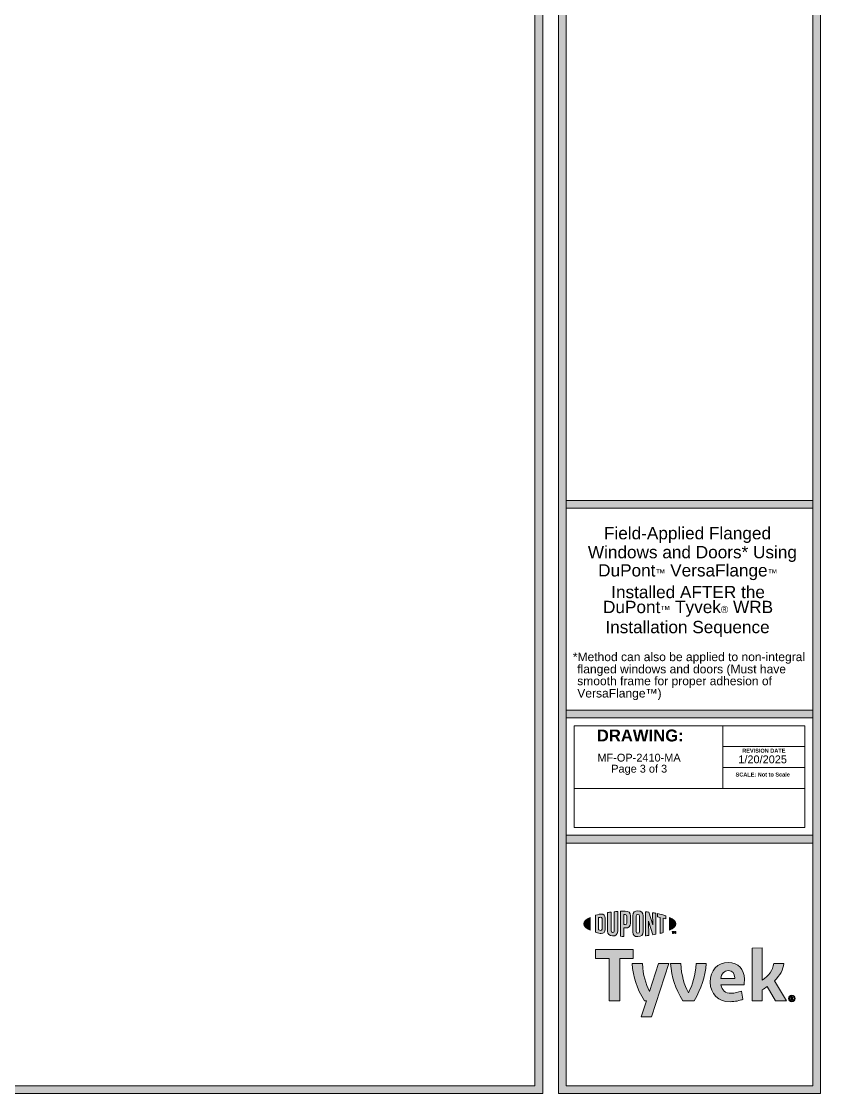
# Model space of a CAD drawing. Header units: inches. Extents: x -20.7 to 76.3, y -55.2 to 19.1.
# Drawn here: x 63.53 to 76.3, y -54.95 to -37.82 of the extents above; entities that cross this region are included whole.
import ezdxf

# ---------------------------------------------------------------- set-up
doc = ezdxf.new("R2010")
doc.units = ezdxf.units.IN
doc.header["$MEASUREMENT"] = 0
doc.layers.get('0').update_dxf_attribs({"lineweight": 0})
doc.layers.add('G-ANNO-TTLB', color=7, linetype='Continuous', lineweight=0)
doc.layers.add('Isolation Mode', color=7, linetype='Continuous', lineweight=0)

# ---------------------------------------------------------------- blocks, each defined once
blk = doc.blocks.new('Block_6')
at = {"char_height": 0.2, "attachment_point": 7}
for s, insert in [('\\C18;\\c0;\\FArial|b0|i0|c1;\\H0.196424;\\W1.000000;Field-Applied Flanged', (72.836, -46.149)), ('\\C18;\\c0;\\FArial|b0|i0|c1;\\H0.196424;\\W1.000000;Windows and Doors* Using', (72.579, -46.452)), ('\\C18;\\c0;\\FArial|b0|i0|c1;\\H0.196424;\\W1.000000;DuPont\\H0.114515;™\\H0.196424; VersaFlange\\H0.114515;™', (72.743, -46.743)), ('\\C18;\\c0;\\FArial|b0|i0|c1;\\H0.196424;\\W1.000000;Installed AFTER the', (72.952, -47.033)), ('\\C18;\\c0;\\FArial|b0|i0|c1;\\H0.196424;\\W1.000000;DuPont\\H0.114515;™\\H0.196424; Tyvek\\H0.114515;®\\H0.196424; WRB', (72.821, -47.328)), ('\\C18;\\c0;\\FArial|b0|i0|c1;\\H0.196424;\\W1.000000;Installation Sequence', (72.859, -47.649))]:
    blk.add_mtext(s, dxfattribs=dict(at, insert=insert))
blk = doc.blocks.new('Block_5')
blk.add_blockref('Block_6', (0, 0))
blk = doc.blocks.new('Block_8')
at = {"layer": 'G-ANNO-TTLB', "true_color": 0xe11b22, "transparency": 33554687}
h = blk.add_hatch(color=242, dxfattribs=at)
h.dxf.hatch_style = 2
edge = h.paths.add_edge_path()
edge.add_spline(control_points=[(72.999, -52.349), (72.999, -52.364), (72.993, -52.374), (72.974, -52.372), (72.954, -52.37), (72.949, -52.361), (72.949, -52.343), (72.949, -52.343), (72.949, -52.046), (72.949, -52.046), (72.936, -52.048), (72.908, -52.052), (72.895, -52.053), (72.895, -52.053), (72.895, -52.353), (72.895, -52.353), (72.895, -52.401), (72.919, -52.42), (72.974, -52.426), (73.024, -52.432), (73.055, -52.406), (73.055, -52.353), (73.055, -52.353), (73.055, -52.036), (73.055, -52.036), (73.044, -52.037), (73.01, -52.04), (72.999, -52.041), (72.999, -52.041), (72.999, -52.349), (72.999, -52.349)], knot_values=[0, 0, 0, 0, 1, 1, 1, 2, 2, 2, 3, 3, 3, 4, 4, 4, 5, 5, 5, 6, 6, 6, 7, 7, 7, 8, 8, 8, 9, 9, 9, 10, 10, 10, 10], degree=3, periodic=0)
h = blk.add_hatch(color=242, dxfattribs=at)
h.dxf.hatch_style = 2
edge = h.paths.add_edge_path()
edge.add_spline(control_points=[(73.203, -52.218), (73.203, -52.235), (73.197, -52.244), (73.174, -52.244), (73.174, -52.244), (73.155, -52.244), (73.155, -52.244), (73.155, -52.244), (73.155, -52.087), (73.155, -52.087), (73.163, -52.086), (73.168, -52.086), (73.173, -52.086), (73.198, -52.086), (73.203, -52.096), (73.203, -52.113), (73.203, -52.113), (73.203, -52.218), (73.203, -52.218)], knot_values=[0, 0, 0, 0, 1, 1, 1, 2, 2, 2, 3, 3, 3, 4, 4, 4, 5, 5, 5, 6, 6, 6, 6], degree=3, periodic=0)
edge = h.paths.add_edge_path()
edge.add_spline(control_points=[(73.177, -52.031), (73.167, -52.031), (73.131, -52.032), (73.099, -52.034), (73.099, -52.034), (73.099, -52.433), (73.099, -52.433), (73.11, -52.433), (73.139, -52.435), (73.155, -52.435), (73.155, -52.435), (73.155, -52.3), (73.155, -52.3), (73.155, -52.3), (73.177, -52.3), (73.177, -52.3), (73.235, -52.3), (73.26, -52.273), (73.26, -52.223), (73.26, -52.223), (73.26, -52.105), (73.26, -52.105), (73.26, -52.055), (73.232, -52.031), (73.177, -52.031)], knot_values=[0, 0, 0, 0, 1, 1, 1, 2, 2, 2, 3, 3, 3, 4, 4, 4, 5, 5, 5, 6, 6, 6, 7, 7, 7, 8, 8, 8, 8], degree=3, periodic=0)
h = blk.add_hatch(color=242, dxfattribs=at)
h.dxf.hatch_style = 2
edge = h.paths.add_edge_path()
edge.add_spline(control_points=[(73.403, -52.358), (73.403, -52.373), (73.398, -52.382), (73.378, -52.382), (73.358, -52.383), (73.352, -52.374), (73.352, -52.358), (73.352, -52.358), (73.352, -52.109), (73.352, -52.109), (73.352, -52.093), (73.358, -52.084), (73.378, -52.084), (73.398, -52.085), (73.403, -52.093), (73.403, -52.109), (73.403, -52.109), (73.403, -52.358), (73.403, -52.358)], knot_values=[0, 0, 0, 0, 1, 1, 1, 2, 2, 2, 3, 3, 3, 4, 4, 4, 5, 5, 5, 6, 6, 6, 6], degree=3, periodic=0)
edge = h.paths.add_edge_path()
edge.add_spline(control_points=[(73.378, -52.028), (73.326, -52.026), (73.295, -52.049), (73.295, -52.101), (73.295, -52.101), (73.295, -52.362), (73.295, -52.362), (73.295, -52.418), (73.323, -52.441), (73.378, -52.438), (73.432, -52.436), (73.46, -52.415), (73.46, -52.357), (73.46, -52.357), (73.46, -52.107), (73.46, -52.107), (73.46, -52.051), (73.435, -52.031), (73.378, -52.028)], knot_values=[0, 0, 0, 0, 1, 1, 1, 2, 2, 2, 3, 3, 3, 4, 4, 4, 5, 5, 5, 6, 6, 6, 6], degree=3, periodic=0)
h = blk.add_hatch(color=242, dxfattribs=at)
h.dxf.hatch_style = 2
edge = h.paths.add_edge_path()
edge.add_spline(control_points=[(73.616, -52.251), (73.616, -52.251), (73.553, -52.048), (73.553, -52.048), (73.537, -52.046), (73.516, -52.043), (73.5, -52.042), (73.5, -52.042), (73.5, -52.425), (73.5, -52.425), (73.511, -52.424), (73.54, -52.42), (73.554, -52.419), (73.554, -52.419), (73.55, -52.193), (73.55, -52.193), (73.55, -52.193), (73.616, -52.41), (73.616, -52.41), (73.63, -52.408), (73.65, -52.404), (73.664, -52.401), (73.664, -52.401), (73.664, -52.065), (73.664, -52.065), (73.649, -52.062), (73.624, -52.058), (73.612, -52.056), (73.612, -52.056), (73.616, -52.251), (73.616, -52.251)], knot_values=[0, 0, 0, 0, 1, 1, 1, 2, 2, 2, 3, 3, 3, 4, 4, 4, 5, 5, 5, 6, 6, 6, 7, 7, 7, 8, 8, 8, 9, 9, 9, 10, 10, 10, 10], degree=3, periodic=0)
h = blk.add_hatch(color=242, dxfattribs=at)
h.dxf.hatch_style = 2
edge = h.paths.add_edge_path()
edge.add_spline(control_points=[(73.691, -52.124), (73.705, -52.126), (73.719, -52.129), (73.732, -52.132), (73.732, -52.132), (73.732, -52.387), (73.732, -52.387), (73.744, -52.384), (73.767, -52.378), (73.782, -52.373), (73.782, -52.373), (73.782, -52.144), (73.782, -52.144), (73.797, -52.148), (73.811, -52.152), (73.823, -52.155), (73.823, -52.155), (73.823, -52.106), (73.823, -52.106), (73.784, -52.092), (73.741, -52.081), (73.691, -52.071), (73.691, -52.071), (73.691, -52.124), (73.691, -52.124)], knot_values=[0, 0, 0, 0, 1, 1, 1, 2, 2, 2, 3, 3, 3, 4, 4, 4, 5, 5, 5, 6, 6, 6, 7, 7, 7, 8, 8, 8, 8], degree=3, periodic=0)
h = blk.add_hatch(color=242, dxfattribs=at)
h.dxf.hatch_style = 2
edge = h.paths.add_edge_path()
edge.add_spline(control_points=[(72.513, -52.233), (72.513, -52.27), (72.55, -52.306), (72.613, -52.336), (72.613, -52.336), (72.613, -52.13), (72.613, -52.13), (72.55, -52.16), (72.513, -52.195), (72.513, -52.233)], knot_values=[0, 0, 0, 0, 1, 1, 1, 2, 2, 2, 3, 3, 3, 3], degree=3, periodic=0)
h = blk.add_hatch(color=242, dxfattribs=at)
h.dxf.hatch_style = 2
edge = h.paths.add_edge_path()
edge.add_spline(control_points=[(72.805, -52.317), (72.805, -52.332), (72.796, -52.338), (72.784, -52.338), (72.775, -52.338), (72.762, -52.334), (72.751, -52.331), (72.751, -52.331), (72.751, -52.135), (72.751, -52.135), (72.762, -52.132), (72.775, -52.129), (72.784, -52.129), (72.796, -52.129), (72.805, -52.134), (72.805, -52.15), (72.805, -52.15), (72.805, -52.317), (72.805, -52.317)], knot_values=[0, 0, 0, 0, 1, 1, 1, 2, 2, 2, 3, 3, 3, 4, 4, 4, 5, 5, 5, 6, 6, 6, 6], degree=3, periodic=0)
edge = h.paths.add_edge_path()
edge.add_spline(control_points=[(72.792, -52.077), (72.774, -52.077), (72.748, -52.083), (72.702, -52.097), (72.702, -52.097), (72.702, -52.369), (72.702, -52.369), (72.743, -52.382), (72.774, -52.389), (72.792, -52.389), (72.833, -52.389), (72.856, -52.364), (72.856, -52.324), (72.856, -52.324), (72.856, -52.143), (72.856, -52.143), (72.856, -52.102), (72.833, -52.077), (72.792, -52.077)], knot_values=[0, 0, 0, 0, 1, 1, 1, 2, 2, 2, 3, 3, 3, 4, 4, 4, 5, 5, 5, 6, 6, 6, 6], degree=3, periodic=0)
h = blk.add_hatch(color=242, dxfattribs=at)
h.dxf.hatch_style = 2
edge = h.paths.add_edge_path()
edge.add_spline(control_points=[(73.984, -52.233), (73.984, -52.27), (73.947, -52.306), (73.883, -52.336), (73.883, -52.336), (73.883, -52.13), (73.883, -52.13), (73.947, -52.16), (73.984, -52.195), (73.984, -52.233)], knot_values=[0, 0, 0, 0, 1, 1, 1, 2, 2, 2, 3, 3, 3, 3], degree=3, periodic=0)
h = blk.add_hatch(color=242, dxfattribs=at)
h.dxf.hatch_style = 2
edge = h.paths.add_edge_path()
edge.add_spline(control_points=[(73.954, -52.356), (73.954, -52.356), (73.96, -52.356), (73.96, -52.356), (73.96, -52.356), (73.969, -52.37), (73.969, -52.37), (73.969, -52.37), (73.978, -52.356), (73.978, -52.356), (73.978, -52.356), (73.984, -52.356), (73.984, -52.356), (73.984, -52.356), (73.984, -52.386), (73.984, -52.386), (73.984, -52.386), (73.978, -52.386), (73.978, -52.386), (73.978, -52.386), (73.978, -52.365), (73.978, -52.365), (73.978, -52.365), (73.969, -52.379), (73.969, -52.379), (73.969, -52.379), (73.969, -52.379), (73.969, -52.379), (73.969, -52.379), (73.959, -52.365), (73.959, -52.365), (73.959, -52.365), (73.959, -52.386), (73.959, -52.386), (73.959, -52.386), (73.954, -52.386), (73.954, -52.386), (73.954, -52.386), (73.954, -52.356), (73.954, -52.356)], knot_values=[0, 0, 0, 0, 1, 1, 1, 2, 2, 2, 3, 3, 3, 4, 4, 4, 5, 5, 5, 6, 6, 6, 7, 7, 7, 8, 8, 8, 9, 9, 9, 10, 10, 10, 11, 11, 11, 12, 12, 12, 13, 13, 13, 13], degree=3, periodic=0)
edge = h.paths.add_edge_path()
edge.add_spline(control_points=[(73.933, -52.362), (73.933, -52.362), (73.924, -52.362), (73.924, -52.362), (73.924, -52.362), (73.924, -52.356), (73.924, -52.356), (73.924, -52.356), (73.948, -52.356), (73.948, -52.356), (73.948, -52.356), (73.948, -52.362), (73.948, -52.362), (73.948, -52.362), (73.939, -52.362), (73.939, -52.362), (73.939, -52.362), (73.939, -52.386), (73.939, -52.386), (73.939, -52.386), (73.933, -52.386), (73.933, -52.386), (73.933, -52.386), (73.933, -52.362), (73.933, -52.362)], knot_values=[0, 0, 0, 0, 1, 1, 1, 2, 2, 2, 3, 3, 3, 4, 4, 4, 5, 5, 5, 6, 6, 6, 7, 7, 7, 8, 8, 8, 8], degree=3, periodic=0)
at = {"layer": 'G-ANNO-TTLB'}
for points, knots in [([(72.999, -52.349), (72.999, -52.364), (72.993, -52.374), (72.974, -52.372), (72.954, -52.37), (72.949, -52.361), (72.949, -52.343), (72.949, -52.343), (72.949, -52.046), (72.949, -52.046), (72.936, -52.048), (72.908, -52.052), (72.895, -52.053), (72.895, -52.053), (72.895, -52.353), (72.895, -52.353), (72.895, -52.401), (72.919, -52.42), (72.974, -52.426), (73.024, -52.432), (73.055, -52.406), (73.055, -52.353), (73.055, -52.353), (73.055, -52.036), (73.055, -52.036), (73.044, -52.037), (73.01, -52.04), (72.999, -52.041), (72.999, -52.041), (72.999, -52.349), (72.999, -52.349)], [0, 0, 0, 0, 1, 1, 1, 2, 2, 2, 3, 3, 3, 4, 4, 4, 5, 5, 5, 6, 6, 6, 7, 7, 7, 8, 8, 8, 9, 9, 9, 10, 10, 10, 10]), ([(73.177, -52.031), (73.167, -52.031), (73.131, -52.032), (73.099, -52.034), (73.099, -52.034), (73.099, -52.433), (73.099, -52.433), (73.11, -52.433), (73.139, -52.435), (73.155, -52.435), (73.155, -52.435), (73.155, -52.3), (73.155, -52.3), (73.155, -52.3), (73.177, -52.3), (73.177, -52.3), (73.235, -52.3), (73.26, -52.273), (73.26, -52.223), (73.26, -52.223), (73.26, -52.105), (73.26, -52.105), (73.26, -52.055), (73.232, -52.031), (73.177, -52.031)], [0, 0, 0, 0, 1, 1, 1, 2, 2, 2, 3, 3, 3, 4, 4, 4, 5, 5, 5, 6, 6, 6, 7, 7, 7, 8, 8, 8, 8]), ([(73.378, -52.028), (73.326, -52.026), (73.295, -52.049), (73.295, -52.101), (73.295, -52.101), (73.295, -52.362), (73.295, -52.362), (73.295, -52.418), (73.323, -52.441), (73.378, -52.438), (73.432, -52.436), (73.46, -52.415), (73.46, -52.357), (73.46, -52.357), (73.46, -52.107), (73.46, -52.107), (73.46, -52.051), (73.435, -52.031), (73.378, -52.028)], [0, 0, 0, 0, 1, 1, 1, 2, 2, 2, 3, 3, 3, 4, 4, 4, 5, 5, 5, 6, 6, 6, 6]), ([(73.616, -52.251), (73.616, -52.251), (73.553, -52.048), (73.553, -52.048), (73.537, -52.046), (73.516, -52.043), (73.5, -52.042), (73.5, -52.042), (73.5, -52.425), (73.5, -52.425), (73.511, -52.424), (73.54, -52.42), (73.554, -52.419), (73.554, -52.419), (73.55, -52.193), (73.55, -52.193), (73.55, -52.193), (73.616, -52.41), (73.616, -52.41), (73.63, -52.408), (73.65, -52.404), (73.664, -52.401), (73.664, -52.401), (73.664, -52.065), (73.664, -52.065), (73.649, -52.062), (73.624, -52.058), (73.612, -52.056), (73.612, -52.056), (73.616, -52.251), (73.616, -52.251)], [0, 0, 0, 0, 1, 1, 1, 2, 2, 2, 3, 3, 3, 4, 4, 4, 5, 5, 5, 6, 6, 6, 7, 7, 7, 8, 8, 8, 9, 9, 9, 10, 10, 10, 10]), ([(73.691, -52.124), (73.705, -52.126), (73.719, -52.129), (73.732, -52.132), (73.732, -52.132), (73.732, -52.387), (73.732, -52.387), (73.744, -52.384), (73.767, -52.378), (73.782, -52.373), (73.782, -52.373), (73.782, -52.144), (73.782, -52.144), (73.797, -52.148), (73.811, -52.152), (73.823, -52.155), (73.823, -52.155), (73.823, -52.106), (73.823, -52.106), (73.784, -52.092), (73.741, -52.081), (73.691, -52.071), (73.691, -52.071), (73.691, -52.124), (73.691, -52.124)], [0, 0, 0, 0, 1, 1, 1, 2, 2, 2, 3, 3, 3, 4, 4, 4, 5, 5, 5, 6, 6, 6, 7, 7, 7, 8, 8, 8, 8]), ([(72.513, -52.233), (72.513, -52.27), (72.55, -52.306), (72.613, -52.336), (72.613, -52.336), (72.613, -52.13), (72.613, -52.13), (72.55, -52.16), (72.513, -52.195), (72.513, -52.233)], [0, 0, 0, 0, 1, 1, 1, 2, 2, 2, 3, 3, 3, 3]), ([(72.792, -52.077), (72.774, -52.077), (72.748, -52.083), (72.702, -52.097), (72.702, -52.097), (72.702, -52.369), (72.702, -52.369), (72.743, -52.382), (72.774, -52.389), (72.792, -52.389), (72.833, -52.389), (72.856, -52.364), (72.856, -52.324), (72.856, -52.324), (72.856, -52.143), (72.856, -52.143), (72.856, -52.102), (72.833, -52.077), (72.792, -52.077)], [0, 0, 0, 0, 1, 1, 1, 2, 2, 2, 3, 3, 3, 4, 4, 4, 5, 5, 5, 6, 6, 6, 6]), ([(72.805, -52.317), (72.805, -52.332), (72.796, -52.338), (72.784, -52.338), (72.775, -52.338), (72.762, -52.334), (72.751, -52.331), (72.751, -52.331), (72.751, -52.135), (72.751, -52.135), (72.762, -52.132), (72.775, -52.129), (72.784, -52.129), (72.796, -52.129), (72.805, -52.134), (72.805, -52.15), (72.805, -52.15), (72.805, -52.317), (72.805, -52.317)], [0, 0, 0, 0, 1, 1, 1, 2, 2, 2, 3, 3, 3, 4, 4, 4, 5, 5, 5, 6, 6, 6, 6]), ([(73.203, -52.218), (73.203, -52.235), (73.197, -52.244), (73.174, -52.244), (73.174, -52.244), (73.155, -52.244), (73.155, -52.244), (73.155, -52.244), (73.155, -52.087), (73.155, -52.087), (73.163, -52.086), (73.168, -52.086), (73.173, -52.086), (73.198, -52.086), (73.203, -52.096), (73.203, -52.113), (73.203, -52.113), (73.203, -52.218), (73.203, -52.218)], [0, 0, 0, 0, 1, 1, 1, 2, 2, 2, 3, 3, 3, 4, 4, 4, 5, 5, 5, 6, 6, 6, 6]), ([(73.403, -52.358), (73.403, -52.373), (73.398, -52.382), (73.378, -52.382), (73.358, -52.383), (73.352, -52.374), (73.352, -52.358), (73.352, -52.358), (73.352, -52.109), (73.352, -52.109), (73.352, -52.093), (73.358, -52.084), (73.378, -52.084), (73.398, -52.085), (73.403, -52.093), (73.403, -52.109), (73.403, -52.109), (73.403, -52.358), (73.403, -52.358)], [0, 0, 0, 0, 1, 1, 1, 2, 2, 2, 3, 3, 3, 4, 4, 4, 5, 5, 5, 6, 6, 6, 6]), ([(73.984, -52.233), (73.984, -52.27), (73.947, -52.306), (73.883, -52.336), (73.883, -52.336), (73.883, -52.13), (73.883, -52.13), (73.947, -52.16), (73.984, -52.195), (73.984, -52.233)], [0, 0, 0, 0, 1, 1, 1, 2, 2, 2, 3, 3, 3, 3]), ([(73.933, -52.362), (73.933, -52.362), (73.924, -52.362), (73.924, -52.362), (73.924, -52.362), (73.924, -52.356), (73.924, -52.356), (73.924, -52.356), (73.948, -52.356), (73.948, -52.356), (73.948, -52.356), (73.948, -52.362), (73.948, -52.362), (73.948, -52.362), (73.939, -52.362), (73.939, -52.362), (73.939, -52.362), (73.939, -52.386), (73.939, -52.386), (73.939, -52.386), (73.933, -52.386), (73.933, -52.386), (73.933, -52.386), (73.933, -52.362), (73.933, -52.362)], [0, 0, 0, 0, 1, 1, 1, 2, 2, 2, 3, 3, 3, 4, 4, 4, 5, 5, 5, 6, 6, 6, 7, 7, 7, 8, 8, 8, 8]), ([(73.954, -52.356), (73.954, -52.356), (73.96, -52.356), (73.96, -52.356), (73.96, -52.356), (73.969, -52.37), (73.969, -52.37), (73.969, -52.37), (73.978, -52.356), (73.978, -52.356), (73.978, -52.356), (73.984, -52.356), (73.984, -52.356), (73.984, -52.356), (73.984, -52.386), (73.984, -52.386), (73.984, -52.386), (73.978, -52.386), (73.978, -52.386), (73.978, -52.386), (73.978, -52.365), (73.978, -52.365), (73.978, -52.365), (73.969, -52.379), (73.969, -52.379), (73.969, -52.379), (73.969, -52.379), (73.969, -52.379), (73.969, -52.379), (73.959, -52.365), (73.959, -52.365), (73.959, -52.365), (73.959, -52.386), (73.959, -52.386), (73.959, -52.386), (73.954, -52.386), (73.954, -52.386), (73.954, -52.386), (73.954, -52.356), (73.954, -52.356)], [0, 0, 0, 0, 1, 1, 1, 2, 2, 2, 3, 3, 3, 4, 4, 4, 5, 5, 5, 6, 6, 6, 7, 7, 7, 8, 8, 8, 9, 9, 9, 10, 10, 10, 11, 11, 11, 12, 12, 12, 13, 13, 13, 13])]:
    blk.add_open_spline(points, degree=3, knots=knots, dxfattribs=at)
blk = doc.blocks.new('Block_12')
at = {"layer": 'G-ANNO-TTLB', "true_color": 0x17477e, "transparency": 33554687}
h = blk.add_hatch(color=156, dxfattribs=at)
h.dxf.hatch_style = 2
h.paths.add_polyline_path([(73.305, -52.644), (72.702, -52.644), (72.702, -52.787), (72.92, -52.787), (72.92, -53.464), (73.087, -53.464), (73.087, -52.787), (73.305, -52.787)])
h = blk.add_hatch(color=156, dxfattribs=at)
h.dxf.hatch_style = 2
edge = h.paths.add_edge_path()
edge.add_spline(control_points=[(75.559, -53.144), (75.559, -53.144), (75.753, -53.464), (75.753, -53.464), (75.753, -53.464), (75.577, -53.464), (75.577, -53.464), (75.577, -53.464), (75.442, -53.236), (75.442, -53.236), (75.418, -53.253), (75.392, -53.271), (75.364, -53.288), (75.364, -53.288), (75.364, -53.464), (75.364, -53.464), (75.364, -53.464), (75.202, -53.464), (75.202, -53.464), (75.202, -53.464), (75.202, -52.624), (75.202, -52.624), (75.202, -52.624), (75.364, -52.615), (75.364, -52.615), (75.364, -52.615), (75.364, -53.132), (75.364, -53.132), (75.474, -53.061), (75.528, -52.979), (75.547, -52.865), (75.547, -52.865), (75.707, -52.865), (75.707, -52.865), (75.704, -52.966), (75.652, -53.056), (75.559, -53.144)], knot_values=[0, 0, 0, 0, 1, 1, 1, 2, 2, 2, 3, 3, 3, 4, 4, 4, 5, 5, 5, 6, 6, 6, 7, 7, 7, 8, 8, 8, 9, 9, 9, 10, 10, 10, 11, 11, 11, 12, 12, 12, 12], degree=3, periodic=0)
h = blk.add_hatch(color=156, dxfattribs=at)
h.dxf.hatch_style = 2
edge = h.paths.add_edge_path()
edge.add_spline(control_points=[(74.309, -52.865), (74.298, -53.066), (74.254, -53.202), (74.185, -53.334), (74.118, -53.202), (74.074, -53.066), (74.062, -52.865), (74.062, -52.865), (73.899, -52.865), (73.899, -52.865), (73.916, -53.101), (73.969, -53.252), (74.096, -53.464), (74.096, -53.464), (74.275, -53.464), (74.275, -53.464), (74.397, -53.252), (74.447, -53.101), (74.471, -52.865), (74.471, -52.865), (74.309, -52.865), (74.309, -52.865)], knot_values=[0, 0, 0, 0, 1, 1, 1, 2, 2, 2, 3, 3, 3, 4, 4, 4, 5, 5, 5, 6, 6, 6, 7, 7, 7, 7], degree=3, periodic=0)
h = blk.add_hatch(color=156, dxfattribs=at)
h.dxf.hatch_style = 2
edge = h.paths.add_edge_path()
edge.add_spline(control_points=[(74.702, -53.108), (74.702, -53.108), (74.924, -53.108), (74.924, -53.108), (74.924, -53.108), (74.924, -53.094), (74.924, -53.094), (74.924, -53.028), (74.889, -52.98), (74.825, -52.98), (74.757, -52.98), (74.712, -53.028), (74.702, -53.108)], knot_values=[0, 0, 0, 0, 1, 1, 1, 2, 2, 2, 3, 3, 3, 4, 4, 4, 4], degree=3, periodic=0)
edge = h.paths.add_edge_path()
edge.add_spline(control_points=[(75.057, -53.438), (75.005, -53.462), (74.929, -53.478), (74.852, -53.478), (74.663, -53.478), (74.534, -53.359), (74.534, -53.164), (74.534, -52.978), (74.652, -52.851), (74.825, -52.851), (74.978, -52.851), (75.079, -52.96), (75.079, -53.117), (75.079, -53.152), (75.077, -53.183), (75.074, -53.206), (75.074, -53.206), (74.704, -53.206), (74.704, -53.206), (74.719, -53.3), (74.774, -53.342), (74.868, -53.342), (74.926, -53.342), (74.981, -53.329), (75.031, -53.308), (75.031, -53.308), (75.057, -53.438), (75.057, -53.438)], knot_values=[0, 0, 0, 0, 1, 1, 1, 2, 2, 2, 3, 3, 3, 4, 4, 4, 5, 5, 5, 6, 6, 6, 7, 7, 7, 8, 8, 8, 9, 9, 9, 9], degree=3, periodic=0)
at = {"layer": 'G-ANNO-TTLB'}
blk.add_lwpolyline([(73.305, -52.644), (72.702, -52.644), (72.702, -52.787), (72.92, -52.787), (72.92, -53.464), (73.087, -53.464), (73.087, -52.787), (73.305, -52.787)], close=True, dxfattribs=at)
for points, knots in [([(75.559, -53.144), (75.559, -53.144), (75.753, -53.464), (75.753, -53.464), (75.753, -53.464), (75.577, -53.464), (75.577, -53.464), (75.577, -53.464), (75.442, -53.236), (75.442, -53.236), (75.418, -53.253), (75.392, -53.271), (75.364, -53.288), (75.364, -53.288), (75.364, -53.464), (75.364, -53.464), (75.364, -53.464), (75.202, -53.464), (75.202, -53.464), (75.202, -53.464), (75.202, -52.624), (75.202, -52.624), (75.202, -52.624), (75.364, -52.615), (75.364, -52.615), (75.364, -52.615), (75.364, -53.132), (75.364, -53.132), (75.474, -53.061), (75.528, -52.979), (75.547, -52.865), (75.547, -52.865), (75.707, -52.865), (75.707, -52.865), (75.704, -52.966), (75.652, -53.056), (75.559, -53.144)], [0, 0, 0, 0, 1, 1, 1, 2, 2, 2, 3, 3, 3, 4, 4, 4, 5, 5, 5, 6, 6, 6, 7, 7, 7, 8, 8, 8, 9, 9, 9, 10, 10, 10, 11, 11, 11, 12, 12, 12, 12]), ([(74.309, -52.865), (74.298, -53.066), (74.254, -53.202), (74.185, -53.334), (74.118, -53.202), (74.074, -53.066), (74.062, -52.865), (74.062, -52.865), (73.899, -52.865), (73.899, -52.865), (73.916, -53.101), (73.969, -53.252), (74.096, -53.464), (74.096, -53.464), (74.275, -53.464), (74.275, -53.464), (74.397, -53.252), (74.447, -53.101), (74.471, -52.865), (74.471, -52.865), (74.309, -52.865), (74.309, -52.865)], [0, 0, 0, 0, 1, 1, 1, 2, 2, 2, 3, 3, 3, 4, 4, 4, 5, 5, 5, 6, 6, 6, 7, 7, 7, 7]), ([(75.057, -53.438), (75.005, -53.462), (74.929, -53.478), (74.852, -53.478), (74.663, -53.478), (74.534, -53.359), (74.534, -53.164), (74.534, -52.978), (74.652, -52.851), (74.825, -52.851), (74.978, -52.851), (75.079, -52.96), (75.079, -53.117), (75.079, -53.152), (75.077, -53.183), (75.074, -53.206), (75.074, -53.206), (74.704, -53.206), (74.704, -53.206), (74.719, -53.3), (74.774, -53.342), (74.868, -53.342), (74.926, -53.342), (74.981, -53.329), (75.031, -53.308), (75.031, -53.308), (75.057, -53.438), (75.057, -53.438)], [0, 0, 0, 0, 1, 1, 1, 2, 2, 2, 3, 3, 3, 4, 4, 4, 5, 5, 5, 6, 6, 6, 7, 7, 7, 8, 8, 8, 9, 9, 9, 9]), ([(74.702, -53.108), (74.702, -53.108), (74.924, -53.108), (74.924, -53.108), (74.924, -53.108), (74.924, -53.094), (74.924, -53.094), (74.924, -53.028), (74.889, -52.98), (74.825, -52.98), (74.757, -52.98), (74.712, -53.028), (74.702, -53.108)], [0, 0, 0, 0, 1, 1, 1, 2, 2, 2, 3, 3, 3, 4, 4, 4, 4])]:
    blk.add_open_spline(points, degree=3, knots=knots, dxfattribs=at)
blk = doc.blocks.new('Block_11')
at = {"layer": 'G-ANNO-TTLB', "true_color": 0x17477e, "transparency": 33554687}
h = blk.add_hatch(color=156, dxfattribs=at)
h.dxf.hatch_style = 2
edge = h.paths.add_edge_path()
edge.add_spline(control_points=[(73.708, -52.865), (73.708, -52.865), (73.563, -53.316), (73.563, -53.316), (73.501, -53.189), (73.461, -53.057), (73.449, -52.865), (73.449, -52.865), (73.286, -52.865), (73.286, -52.865), (73.303, -53.101), (73.356, -53.252), (73.483, -53.464), (73.483, -53.464), (73.515, -53.464), (73.515, -53.464), (73.515, -53.464), (73.432, -53.722), (73.432, -53.722), (73.432, -53.722), (73.594, -53.722), (73.594, -53.722), (73.594, -53.722), (73.87, -52.865), (73.87, -52.865), (73.87, -52.865), (73.708, -52.865), (73.708, -52.865)], knot_values=[0, 0, 0, 0, 1, 1, 1, 2, 2, 2, 3, 3, 3, 4, 4, 4, 5, 5, 5, 6, 6, 6, 7, 7, 7, 8, 8, 8, 9, 9, 9, 9], degree=3, periodic=0)
at = {"layer": 'G-ANNO-TTLB'}
blk.add_open_spline([(73.708, -52.865), (73.708, -52.865), (73.563, -53.316), (73.563, -53.316), (73.501, -53.189), (73.461, -53.057), (73.449, -52.865), (73.449, -52.865), (73.286, -52.865), (73.286, -52.865), (73.303, -53.101), (73.356, -53.252), (73.483, -53.464), (73.483, -53.464), (73.515, -53.464), (73.515, -53.464), (73.515, -53.464), (73.432, -53.722), (73.432, -53.722), (73.432, -53.722), (73.594, -53.722), (73.594, -53.722), (73.594, -53.722), (73.87, -52.865), (73.87, -52.865), (73.87, -52.865), (73.708, -52.865), (73.708, -52.865)], degree=3, knots=[0, 0, 0, 0, 1, 1, 1, 2, 2, 2, 3, 3, 3, 4, 4, 4, 5, 5, 5, 6, 6, 6, 7, 7, 7, 8, 8, 8, 9, 9, 9, 9], dxfattribs=at)
blk.add_blockref('Block_12', (0, 0), dxfattribs=at)
blk = doc.blocks.new('Block_13')
at = {"layer": 'G-ANNO-TTLB', "true_color": 0x17477e, "transparency": 33554687}
h = blk.add_hatch(color=156, dxfattribs=at)
h.dxf.hatch_style = 2
edge = h.paths.add_edge_path()
edge.add_spline(control_points=[(75.831, -53.409), (75.831, -53.409), (75.831, -53.424), (75.831, -53.424), (75.831, -53.424), (75.837, -53.424), (75.837, -53.424), (75.844, -53.424), (75.847, -53.423), (75.847, -53.417), (75.847, -53.411), (75.844, -53.409), (75.837, -53.409), (75.837, -53.409), (75.831, -53.409), (75.831, -53.409)], knot_values=[0, 0, 0, 0, 1, 1, 1, 2, 2, 2, 3, 3, 3, 4, 4, 4, 5, 5, 5, 5], degree=3, periodic=0)
edge = h.paths.add_edge_path()
edge.add_spline(control_points=[(75.819, -53.399), (75.819, -53.399), (75.837, -53.399), (75.837, -53.399), (75.852, -53.399), (75.858, -53.406), (75.858, -53.417), (75.858, -53.424), (75.855, -53.429), (75.848, -53.432), (75.852, -53.439), (75.856, -53.445), (75.862, -53.452), (75.862, -53.452), (75.849, -53.452), (75.849, -53.452), (75.844, -53.446), (75.84, -53.44), (75.837, -53.434), (75.837, -53.434), (75.831, -53.434), (75.831, -53.434), (75.831, -53.434), (75.831, -53.452), (75.831, -53.452), (75.831, -53.452), (75.819, -53.452), (75.819, -53.452), (75.819, -53.452), (75.819, -53.399), (75.819, -53.399)], knot_values=[0, 0, 0, 0, 1, 1, 1, 2, 2, 2, 3, 3, 3, 4, 4, 4, 5, 5, 5, 6, 6, 6, 7, 7, 7, 8, 8, 8, 9, 9, 9, 10, 10, 10, 10], degree=3, periodic=0)
edge = h.paths.add_edge_path()
edge.add_spline(control_points=[(75.838, -53.385), (75.813, -53.385), (75.798, -53.4), (75.798, -53.427), (75.798, -53.453), (75.813, -53.468), (75.838, -53.468), (75.863, -53.468), (75.878, -53.453), (75.878, -53.427), (75.878, -53.4), (75.863, -53.385), (75.838, -53.385)], knot_values=[0, 0, 0, 0, 1, 1, 1, 2, 2, 2, 3, 3, 3, 4, 4, 4, 4], degree=3, periodic=0)
edge = h.paths.add_edge_path()
edge.add_spline(control_points=[(75.838, -53.375), (75.87, -53.375), (75.89, -53.395), (75.89, -53.427), (75.89, -53.458), (75.869, -53.478), (75.838, -53.478), (75.806, -53.478), (75.786, -53.458), (75.786, -53.427), (75.786, -53.395), (75.806, -53.375), (75.838, -53.375)], knot_values=[0, 0, 0, 0, 1, 1, 1, 2, 2, 2, 3, 3, 3, 4, 4, 4, 4], degree=3, periodic=0)
at = {"layer": 'G-ANNO-TTLB'}
for points, knots in [([(75.838, -53.375), (75.87, -53.375), (75.89, -53.395), (75.89, -53.427), (75.89, -53.458), (75.869, -53.478), (75.838, -53.478), (75.806, -53.478), (75.786, -53.458), (75.786, -53.427), (75.786, -53.395), (75.806, -53.375), (75.838, -53.375)], [0, 0, 0, 0, 1, 1, 1, 2, 2, 2, 3, 3, 3, 4, 4, 4, 4]), ([(75.838, -53.385), (75.813, -53.385), (75.798, -53.4), (75.798, -53.427), (75.798, -53.453), (75.813, -53.468), (75.838, -53.468), (75.863, -53.468), (75.878, -53.453), (75.878, -53.427), (75.878, -53.4), (75.863, -53.385), (75.838, -53.385)], [0, 0, 0, 0, 1, 1, 1, 2, 2, 2, 3, 3, 3, 4, 4, 4, 4]), ([(75.819, -53.399), (75.819, -53.399), (75.837, -53.399), (75.837, -53.399), (75.852, -53.399), (75.858, -53.406), (75.858, -53.417), (75.858, -53.424), (75.855, -53.429), (75.848, -53.432), (75.852, -53.439), (75.856, -53.445), (75.862, -53.452), (75.862, -53.452), (75.849, -53.452), (75.849, -53.452), (75.844, -53.446), (75.84, -53.44), (75.837, -53.434), (75.837, -53.434), (75.831, -53.434), (75.831, -53.434), (75.831, -53.434), (75.831, -53.452), (75.831, -53.452), (75.831, -53.452), (75.819, -53.452), (75.819, -53.452), (75.819, -53.452), (75.819, -53.399), (75.819, -53.399)], [0, 0, 0, 0, 1, 1, 1, 2, 2, 2, 3, 3, 3, 4, 4, 4, 5, 5, 5, 6, 6, 6, 7, 7, 7, 8, 8, 8, 9, 9, 9, 10, 10, 10, 10]), ([(75.831, -53.409), (75.831, -53.409), (75.831, -53.424), (75.831, -53.424), (75.831, -53.424), (75.837, -53.424), (75.837, -53.424), (75.844, -53.424), (75.847, -53.423), (75.847, -53.417), (75.847, -53.411), (75.844, -53.409), (75.837, -53.409), (75.837, -53.409), (75.831, -53.409), (75.831, -53.409)], [0, 0, 0, 0, 1, 1, 1, 2, 2, 2, 3, 3, 3, 4, 4, 4, 5, 5, 5, 5])]:
    blk.add_open_spline(points, degree=3, knots=knots, dxfattribs=at)
blk = doc.blocks.new('Block_10')
at = {"layer": 'G-ANNO-TTLB'}
for name in ['Block_11', 'Block_13']:
    blk.add_blockref(name, (0, 0), dxfattribs=at)
blk = doc.blocks.new('Block_9')
at = {"layer": 'G-ANNO-TTLB'}
blk.add_blockref('Block_10', (0, 0), dxfattribs=at)
blk = doc.blocks.new('Block_7')
at = {"layer": 'G-ANNO-TTLB'}
for name in ['Block_8', 'Block_9']:
    blk.add_blockref(name, (0, 0), dxfattribs=at)

msp = doc.modelspace()

# ---------------------------------------------------------------- hatches: boundary and pattern name
at = {"layer": 'G-ANNO-TTLB', "true_color": 0xff00ff, "transparency": 33554687}
h = msp.add_hatch(color=6, dxfattribs=at)
edge = h.paths.add_edge_path()
edge.add_spline(control_points=[(71.857, -54.946), (71.857, -54.946), (31.157, -54.946), (31.157, -54.946), (31.157, -54.946), (31.157, -20.81), (31.157, -20.81), (31.157, -20.81), (71.857, -20.81), (71.857, -20.81), (71.857, -20.81), (71.857, -54.946), (71.857, -54.946)], knot_values=[0, 0, 0, 0, 1, 1, 1, 2, 2, 2, 3, 3, 3, 4, 4, 4, 4], degree=3, periodic=0)
edge = h.paths.add_edge_path()
edge.add_spline(control_points=[(31.282, -20.935), (31.282, -20.935), (31.282, -54.821), (31.282, -54.821), (31.282, -54.821), (71.732, -54.821), (71.732, -54.821), (71.732, -54.821), (71.732, -20.935), (71.732, -20.935), (71.732, -20.935), (31.282, -20.935), (31.282, -20.935)], knot_values=[0, 0, 0, 0, 1, 1, 1, 2, 2, 2, 3, 3, 3, 4, 4, 4, 4], degree=3, periodic=0)
edge.add_line((31.282, -20.935), (31.282, -20.935))
h = msp.add_hatch(color=6, dxfattribs=at)
edge = h.paths.add_edge_path()
edge.add_spline(control_points=[(76.296, -20.81), (76.296, -20.81), (76.296, -54.946), (76.296, -54.946), (76.296, -54.946), (72.108, -54.946), (72.108, -54.946), (72.108, -54.946), (72.108, -20.81), (72.108, -20.81), (72.108, -20.81), (76.296, -20.81), (76.296, -20.81)], knot_values=[0, 0, 0, 0, 1, 1, 1, 2, 2, 2, 3, 3, 3, 4, 4, 4, 4], degree=3, periodic=0)
edge = h.paths.add_edge_path()
edge.add_spline(control_points=[(76.171, -20.935), (76.171, -20.935), (72.233, -20.935), (72.233, -20.935), (72.233, -20.935), (72.233, -54.821), (72.233, -54.821), (72.233, -54.821), (76.171, -54.821), (76.171, -54.821), (76.171, -54.821), (76.171, -20.935), (76.171, -20.935)], knot_values=[0, 0, 0, 0, 1, 1, 1, 2, 2, 2, 3, 3, 3, 4, 4, 4, 4], degree=3, periodic=0)
edge.add_line((76.171, -20.935), (76.171, -20.935))
for points in [[(76.171, -45.593), (72.233, -45.593), (72.233, -45.468), (76.171, -45.468)], [(76.171, -48.944), (72.233, -48.944), (72.233, -48.819), (76.171, -48.819)], [(76.171, -50.944), (72.233, -50.944), (72.233, -50.819), (76.171, -50.819)]]:
    msp.add_hatch(color=6, dxfattribs=at).paths.add_polyline_path(points)

# ---------------------------------------------------------------- linework, layer by layer
at = {"layer": 'G-ANNO-TTLB', "color": 6, "lineweight": 9, "true_color": 0xff00ff}
for p, q in [((71.857, -54.946), (71.857, -20.81)), ((72.108, -20.81), (72.108, -54.946)), ((76.296, -54.946), (76.296, -20.81)), ((71.732, -54.821), (71.732, -20.935)), ((71.732, -20.935), (71.732, -54.821)), ((72.233, -54.821), (72.233, -20.935)), ((76.171, -20.935), (76.171, -54.821)), ((72.233, -41.467), (72.233, -41.592)), ((76.171, -41.592), (76.171, -41.467)), ((76.171, -45.468), (72.233, -45.468)), ((72.233, -45.468), (72.233, -45.593)), ((76.171, -45.593), (76.171, -45.468)), ((72.233, -45.593), (76.171, -45.593)), ((76.171, -48.819), (72.233, -48.819)), ((72.233, -48.819), (72.233, -48.944)), ((76.171, -48.944), (76.171, -48.819)), ((72.233, -48.944), (76.171, -48.944)), ((76.046, -49.069), (72.358, -49.069)), ((72.358, -49.069), (72.358, -50.694)), ((74.733, -50.069), (74.733, -49.069)), ((76.046, -50.694), (76.046, -49.069)), ((76.046, -49.402), (74.733, -49.402)), ((76.046, -49.736), (74.733, -49.736)), ((72.358, -50.069), (76.046, -50.069)), ((72.358, -50.694), (76.046, -50.694)), ((76.171, -50.819), (72.233, -50.819)), ((72.233, -50.819), (72.233, -50.944)), ((76.171, -50.944), (76.171, -50.819)), ((72.233, -50.944), (76.171, -50.944)), ((31.157, -54.946), (71.857, -54.946)), ((31.282, -54.821), (71.732, -54.821)), ((71.732, -54.821), (31.282, -54.821)), ((72.108, -54.946), (76.296, -54.946)), ((76.171, -54.821), (72.233, -54.821))]:
    msp.add_line(p, q, dxfattribs=at)
at = {"layer": 'G-ANNO-TTLB'}
for points in [[(76.171, -45.593), (72.233, -45.593), (72.233, -45.468), (76.171, -45.468)], [(76.171, -48.944), (72.233, -48.944), (72.233, -48.819), (76.171, -48.819)], [(76.171, -50.944), (72.233, -50.944), (72.233, -50.819), (76.171, -50.819)]]:
    msp.add_lwpolyline(points, close=True, dxfattribs=at)
for points in [[(71.857, -54.946), (71.857, -54.946), (31.157, -54.946), (31.157, -54.946), (31.157, -54.946), (31.157, -20.81), (31.157, -20.81), (31.157, -20.81), (71.857, -20.81), (71.857, -20.81), (71.857, -20.81), (71.857, -54.946), (71.857, -54.946)], [(76.296, -20.81), (76.296, -20.81), (76.296, -54.946), (76.296, -54.946), (76.296, -54.946), (72.108, -54.946), (72.108, -54.946), (72.108, -54.946), (72.108, -20.81), (72.108, -20.81), (72.108, -20.81), (76.296, -20.81), (76.296, -20.81)], [(31.282, -20.935), (31.282, -20.935), (31.282, -54.821), (31.282, -54.821), (31.282, -54.821), (71.732, -54.821), (71.732, -54.821), (71.732, -54.821), (71.732, -20.935), (71.732, -20.935), (71.732, -20.935), (31.282, -20.935), (31.282, -20.935)], [(76.171, -20.935), (76.171, -20.935), (72.233, -20.935), (72.233, -20.935), (72.233, -20.935), (72.233, -54.821), (72.233, -54.821), (72.233, -54.821), (76.171, -54.821), (76.171, -54.821), (76.171, -54.821), (76.171, -20.935), (76.171, -20.935)]]:
    msp.add_open_spline(points, degree=3, knots=[0, 0, 0, 0, 1, 1, 1, 2, 2, 2, 3, 3, 3, 4, 4, 4, 4], dxfattribs=at)

# ---------------------------------------------------------------- block references
msp.add_blockref('Block_5', (0, 0))
msp.add_blockref('Block_7', (0, 0), dxfattribs=at)

# ---------------------------------------------------------------- texts
at = {"char_height": 0.2, "attachment_point": 7}
for s, insert in [('\\C18;\\c0;\\FArial|b0|i0|c1;\\H0.125038;\\W1.000000;MF-OP-2410-MA', (72.732, -49.643)), ('\\C18;\\c0;\\FArial|b0|i0|c1;\\H0.125038;\\W1.000000;1/20/2025', (74.982, -49.67)), ('\\C18;\\c0;\\FArial|b0|i0|c1;\\H0.125038;\\W1.000000;Page 3 of 3', (72.952, -49.855))]:
    msp.add_mtext(s, dxfattribs=dict(at, insert=insert))
at = {"layer": 'G-ANNO-TTLB', "char_height": 0.2, "attachment_point": 7}
for s, insert in [('\\C18;\\c0;\\FArial Bold|b1|i0|c1;\\H0.190324;\\W1.000000;DRAWING:', (72.722, -49.322)), ('\\C18;\\c0;\\FArial Bold|b1|i0|c1;\\H0.063441;\\W1.000000;REVISION DATE', (75.045, -49.5)), ('\\C18;\\c0;\\FArial Bold|b1|i0|c1;\\H0.063441;\\W1.000000;SCALE: Not to Scale', (74.939, -49.881))]:
    msp.add_mtext(s, dxfattribs=dict(at, insert=insert))
at = {"layer": 'Isolation Mode', "char_height": 0.2, "attachment_point": 7}
for s, insert in [('\\C18;\\c0;\\FArial|b0|i0|c1;\\H0.137667;\\W1.000000;*Method can also be applied to non-integral', (72.339, -48.078)), ('\\C18;\\c0;\\FArial|b0|i0|c1;\\H0.137667;\\W1.000000;flanged windows and doors (Must have', (72.409, -48.273)), ('\\C18;\\c0;\\FArial|b0|i0|c1;\\H0.137667;\\W1.000000;smooth frame for proper adhesion of ', (72.409, -48.463)), ('\\C18;\\c0;\\FArial|b0|i0|c1;\\H0.137667;\\W1.000000;VersaFlange™)', (72.41, -48.659))]:
    msp.add_mtext(s, dxfattribs=dict(at, insert=insert))

doc.saveas('drawing.dxf')
